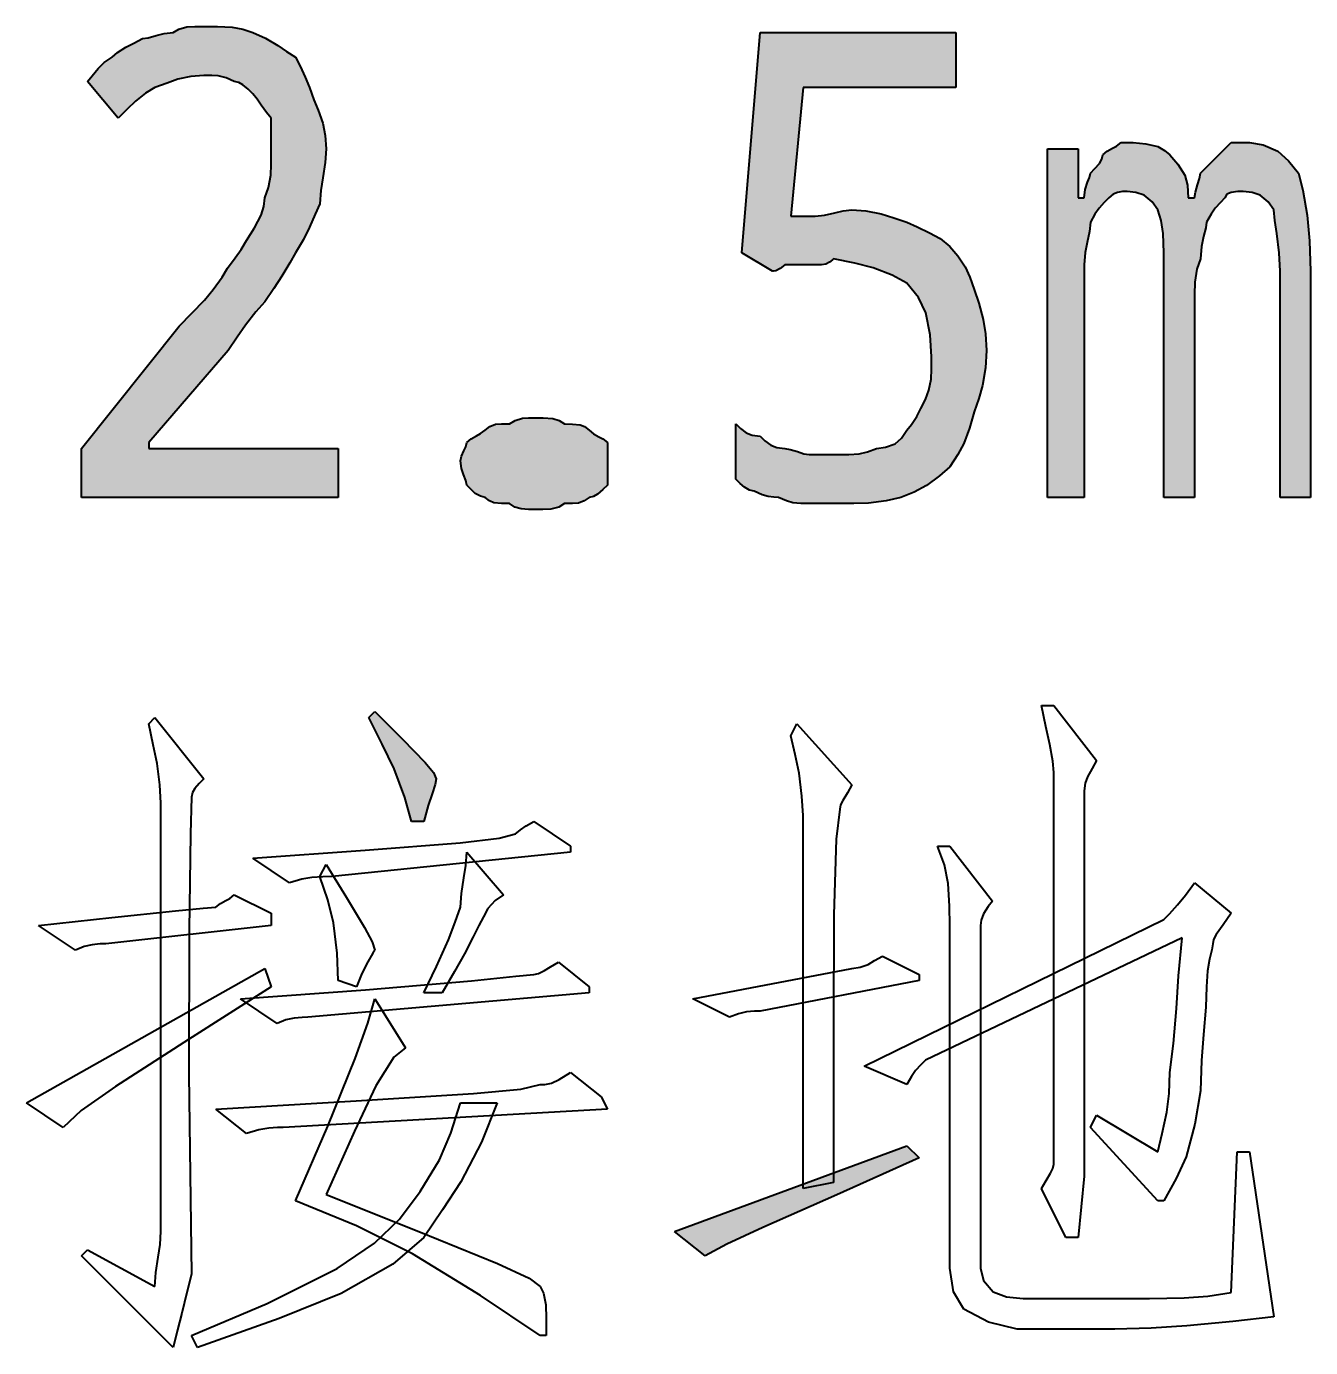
# Model space of a CAD drawing. Extents: x 457 to 4918, y -67 to 391.
# Drawn here: x 3599.2 to 3608.7, y 46.47 to 56.23 of the extents above; entities that cross this region are included whole.
import ezdxf

# ---------------------------------------------------------------- set-up
doc = ezdxf.new("R2010")
doc.units = 0
doc.header["$LTSCALE"] = 40
doc.header["$MEASUREMENT"] = 0
doc.layers.add('at_Entity', color=7, linetype='CONTINUOUS')
doc.layers.add('at_Solid', color=7, linetype='CONTINUOUS')

msp = doc.modelspace()

# ---------------------------------------------------------------- hatches: boundary and pattern name
at = {"layer": 'at_Solid'}
for points in [[(3601.5086, 52.7534), (3599.6102, 52.7534), (3599.6102, 53.115), (3600.3334, 54.019), (3600.4273, 54.1137), (3600.5203, 54.2117), (3600.5842, 54.289), (3600.6498, 54.3806), (3600.6908, 54.4484), (3600.7453, 54.5247), (3600.7911, 54.5863), (3600.8306, 54.6518), (3600.8899, 54.7458), (3600.9397, 54.8387), (3600.9594, 54.9027), (3600.9662, 54.9683), (3600.9923, 55.0431), (3601.009, 55.1358), (3601.0114, 55.2124), (3601.0114, 55.2847), (3601.0114, 55.3525), (3601.0114, 55.4288), (3601.0114, 55.4903), (3601.0114, 55.5559), (3600.9775, 55.5968), (3600.9394, 55.6514), (3600.9086, 55.6972), (3600.8758, 55.7367), (3600.8419, 55.7699), (3600.8038, 55.803), (3600.773, 55.8204), (3600.7402, 55.8271), (3600.6795, 55.8532), (3600.6196, 55.8699), (3600.573, 55.8723), (3600.5142, 55.8723), (3600.4195, 55.8645), (3600.3215, 55.8431), (3600.2442, 55.8146), (3600.1526, 55.7819), (3600.0848, 55.7402), (3600.0085, 55.6806), (3599.9469, 55.6214), (3599.8814, 55.5559), (3599.6554, 55.8271), (3599.69, 55.8681), (3599.7331, 55.9226), (3599.7773, 55.9684), (3599.8362, 56.0079), (3599.8778, 56.0418), (3599.9374, 56.0799), (3599.9967, 56.1107), (3600.0622, 56.1435), (3600.1038, 56.1506), (3600.1634, 56.167), (3600.2227, 56.182), (3600.2882, 56.1887), (3600.3298, 56.2148), (3600.3894, 56.2315), (3600.4487, 56.2339), (3600.5142, 56.2339), (3600.6152, 56.2332), (3600.7246, 56.2282), (3600.8035, 56.2147), (3600.8758, 56.1887), (3600.9697, 56.1477), (3601.0627, 56.0932), (3601.1266, 56.0474), (3601.1922, 56.0079), (3601.2261, 55.9394), (3601.2643, 55.8581), (3601.295, 55.7831), (3601.3278, 55.6915), (3601.361, 55.6159), (3601.3941, 55.5182), (3601.4115, 55.4282), (3601.4182, 55.3299), (3601.4112, 55.2282), (3601.3947, 55.1138), (3601.3797, 55.0214), (3601.373, 54.9231), (3601.3384, 54.8475), (3601.2952, 54.7498), (3601.251, 54.6597), (3601.1922, 54.5614), (3601.1505, 54.4859), (3601.0909, 54.3881), (3601.0317, 54.2981), (3600.9662, 54.1998), (3600.8984, 54.1243), (3600.8221, 54.0265), (3600.7605, 53.9365), (3600.695, 53.8382), (3600.1074, 53.1602), (3600.1074, 53.115), (3601.5086, 53.115)], [(3605.3056, 54.8779), (3605.4073, 54.8701), (3605.5217, 54.8486), (3605.614, 54.8202), (3605.7124, 54.7875), (3605.7872, 54.7528), (3605.8799, 54.7097), (3605.9565, 54.6655), (3606.0288, 54.6066), (3606.0888, 54.5381), (3606.1436, 54.4568), (3606.1768, 54.3818), (3606.2096, 54.2902), (3606.2428, 54.1878), (3606.2759, 54.0684), (3606.2933, 53.9626), (3606.3, 53.8382), (3606.2922, 53.7104), (3606.2708, 53.5793), (3606.2423, 53.4846), (3606.2096, 53.3862), (3606.175, 53.2654), (3606.1318, 53.1507), (3606.0876, 53.0711), (3606.0288, 52.9794), (3605.9532, 52.9123), (3605.8555, 52.841), (3605.7655, 52.7929), (3605.6672, 52.7534), (3605.5584, 52.7272), (3605.4276, 52.7106), (3605.3202, 52.7082), (3605.2152, 52.7082), (3605.1481, 52.7082), (3605.0768, 52.7082), (3605.0287, 52.7082), (3604.9891, 52.7082), (3604.9284, 52.7089), (3604.8685, 52.7139), (3604.822, 52.7273), (3604.7631, 52.7534), (3604.7285, 52.7541), (3604.6854, 52.7591), (3604.6411, 52.7725), (3604.5823, 52.7986), (3604.5484, 52.8064), (3604.5103, 52.8278), (3604.4795, 52.8562), (3604.4467, 52.889), (3604.4467, 53.2958), (3604.4813, 53.2626), (3604.5245, 53.2295), (3604.5687, 53.2121), (3604.6275, 53.2054), (3604.6621, 53.1722), (3604.7053, 53.1391), (3604.7495, 53.1217), (3604.8083, 53.115), (3604.8493, 53.1079), (3604.9039, 53.0915), (3604.9497, 53.0765), (3604.9891, 53.0698), (3605.0499, 53.0698), (3605.1097, 53.0698), (3605.1563, 53.0698), (3605.2152, 53.0698), (3605.283, 53.0705), (3605.3592, 53.0755), (3605.4208, 53.089), (3605.4864, 53.115), (3605.5535, 53.1235), (3605.6247, 53.15), (3605.6729, 53.1918), (3605.7124, 53.2506), (3605.7463, 53.2923), (3605.7844, 53.3519), (3605.8152, 53.4111), (3605.848, 53.4766), (3605.8741, 53.5451), (3605.8908, 53.6264), (3605.8931, 53.7014), (3605.8932, 53.793), (3605.884, 53.954), (3605.8525, 54.1183), (3605.7972, 54.2303), (3605.7124, 54.3354), (3605.6022, 54.3955), (3605.4613, 54.4503), (3605.3271, 54.4834), (3605.17, 54.5162), (3605.1622, 54.5092), (3605.1407, 54.4928), (3605.1123, 54.4777), (3605.0795, 54.471), (3605.0456, 54.471), (3605.0075, 54.471), (3604.9767, 54.471), (3604.9439, 54.471), (3604.91, 54.471), (3604.8719, 54.471), (3604.8411, 54.471), (3604.8083, 54.471), (3604.7751, 54.4449), (3604.742, 54.4282), (3604.7247, 54.4259), (3604.7179, 54.4258), (3604.4919, 54.5614), (3604.6275, 56.1887), (3606.074, 56.1887), (3606.074, 55.7819), (3604.9439, 55.7819), (3604.8535, 54.8327), (3604.8945, 54.8327), (3604.9491, 54.8327), (3604.9949, 54.8327), (3605.0343, 54.8327), (3605.1021, 54.8397), (3605.1784, 54.8561), (3605.24, 54.8712)], [(3608.4697, 52.7534), (3608.4697, 54.4258), (3608.4626, 54.56), (3608.4462, 54.7025), (3608.4312, 54.7988), (3608.4245, 54.8779), (3608.3828, 54.9372), (3608.3232, 54.987), (3608.264, 55.0067), (3608.1985, 55.0135), (3608.1582, 55.0128), (3608.1087, 55.0077), (3608.0763, 54.9943), (3608.0629, 54.9683), (3608.029, 54.9337), (3607.9908, 54.8905), (3607.96, 54.8463), (3607.9272, 54.7875), (3607.9202, 54.7451), (3607.9038, 54.6805), (3607.8887, 54.6078), (3607.882, 54.5162), (3607.8559, 54.4407), (3607.8392, 54.3429), (3607.8369, 54.2529), (3607.8368, 54.1546), (3607.8368, 52.7534), (3607.6108, 52.7534), (3607.6108, 54.4258), (3607.6101, 54.56), (3607.6051, 54.7025), (3607.5917, 54.7988), (3607.5656, 54.8779), (3607.524, 54.9372), (3607.4644, 54.987), (3607.4051, 55.0067), (3607.3396, 55.0135), (3607.3057, 55.0128), (3607.2676, 55.0077), (3607.2368, 54.9943), (3607.204, 54.9683), (3607.1701, 54.9337), (3607.132, 54.8905), (3607.1012, 54.8463), (3607.0684, 54.7875), (3607.0614, 54.7189), (3607.0449, 54.6376), (3607.0299, 54.5626), (3607.0232, 54.471), (3607.0232, 54.3948), (3607.0232, 54.292), (3607.0232, 54.1886), (3607.0232, 54.0642), (3607.0232, 52.7534), (3606.752, 52.7534), (3606.752, 55.3299), (3606.978, 55.3299), (3606.978, 54.9683), (3607.0232, 54.9683), (3607.0303, 55.0283), (3607.0467, 55.0831), (3607.0617, 55.1163), (3607.0684, 55.1491), (3607.1016, 55.183), (3607.1347, 55.2211), (3607.1521, 55.2519), (3607.1588, 55.2847), (3607.1927, 55.3115), (3607.2309, 55.3332), (3607.2617, 55.349), (3607.2944, 55.3751), (3607.3213, 55.3751), (3607.343, 55.3751), (3607.3587, 55.3751), (3607.3848, 55.3751), (3607.4781, 55.3673), (3607.566, 55.3459), (3607.6165, 55.3174), (3607.656, 55.2847), (3607.7154, 55.2162), (3607.7652, 55.1349), (3607.7849, 55.0599), (3607.7916, 54.9683), (3607.8368, 54.9683), (3607.8439, 55.0092), (3607.8603, 55.0638), (3607.8754, 55.1096), (3607.882, 55.1491), (3607.9159, 55.183), (3607.9541, 55.2211), (3607.9849, 55.2519), (3608.0177, 55.2847), (3608.0445, 55.3115), (3608.0662, 55.3332), (3608.082, 55.349), (3608.1081, 55.3751), (3608.142, 55.3751), (3608.1801, 55.3751), (3608.2109, 55.3751), (3608.2437, 55.3751), (3608.3447, 55.3588), (3608.454, 55.3109), (3608.533, 55.2406), (3608.6053, 55.1491), (3608.6385, 55.0233), (3608.6716, 54.8395), (3608.6889, 54.6484), (3608.6957, 54.4258), (3608.6957, 52.7534)], [(3602.4127, 53.0246), (3602.4197, 53.0585), (3602.4361, 53.0966), (3602.4512, 53.1274), (3602.4579, 53.1602), (3602.4918, 53.187), (3602.5299, 53.2088), (3602.5607, 53.2245), (3602.5935, 53.2506), (3602.6281, 53.2767), (3602.6712, 53.2934), (3602.7154, 53.2958), (3602.7743, 53.2958), (3602.8152, 53.3219), (3602.8698, 53.3386), (3602.9156, 53.341), (3602.9551, 53.341), (3603.0222, 53.3403), (3603.0934, 53.3353), (3603.1416, 53.3218), (3603.1811, 53.2958), (3603.2411, 53.2951), (3603.2959, 53.2901), (3603.3291, 53.2766), (3603.3619, 53.2506), (3603.3958, 53.2238), (3603.4339, 53.202), (3603.4647, 53.1863), (3603.4975, 53.1602), (3603.4975, 53.1263), (3603.4975, 53.0882), (3603.4975, 53.0574), (3603.4975, 53.0246), (3603.4975, 52.9646), (3603.4975, 52.9097), (3603.4975, 52.8766), (3603.4975, 52.8438), (3603.4636, 52.8106), (3603.4255, 52.7775), (3603.3947, 52.7601), (3603.3619, 52.7534), (3603.3273, 52.7272), (3603.2841, 52.7106), (3603.2399, 52.7082), (3603.1811, 52.7082), (3603.1394, 52.682), (3603.0798, 52.6654), (3603.0206, 52.663), (3602.9551, 52.663), (3602.9141, 52.6637), (3602.8595, 52.6687), (3602.8137, 52.6821), (3602.7743, 52.7082), (3602.7142, 52.7089), (3602.6594, 52.7139), (3602.6263, 52.7273), (3602.5935, 52.7534), (3602.5596, 52.7612), (3602.5214, 52.7826), (3602.4906, 52.811), (3602.4579, 52.8438), (3602.4508, 52.8784), (3602.4344, 52.9216), (3602.4193, 52.9658)], [(3602.1414, 50.3577), (3602.051, 50.3577), (3602.0016, 50.535), (3601.9206, 50.7471), (3601.8329, 50.9295), (3601.7346, 51.1261), (3601.7798, 51.1713), (3601.9839, 50.9665), (3602.15, 50.7954), (3602.2115, 50.7205), (3602.2318, 50.6741), (3602.2241, 50.631), (3602.2026, 50.5614), (3602.1742, 50.4753)], [(3605.8028, 47.8716), (3605.1933, 47.5997), (3604.6474, 47.3574), (3604.3799, 47.2343), (3604.2207, 47.1484), (3603.9947, 47.3292), (3605.7124, 47.962)]]:
    msp.add_hatch(color=0, dxfattribs=at).paths.add_polyline_path(points)

# ---------------------------------------------------------------- linework, layer by layer
at = {"layer": 'at_Entity', "color": 0, "lineweight": 40}
for p, q in [((3599.9967, 56.1107), (3600.0622, 56.1435)), ((3600.0622, 56.1435), (3600.1038, 56.1506)), ((3600.1038, 56.1506), (3600.1634, 56.167)), ((3600.1634, 56.167), (3600.2227, 56.182)), ((3600.2227, 56.182), (3600.2882, 56.1887)), ((3600.2882, 56.1887), (3600.3298, 56.2148)), ((3600.3298, 56.2148), (3600.3894, 56.2315)), ((3600.3894, 56.2315), (3600.4487, 56.2339)), ((3600.4487, 56.2339), (3600.5142, 56.2339)), ((3600.5142, 56.2339), (3600.6152, 56.2332)), ((3600.6152, 56.2332), (3600.7246, 56.2282)), ((3600.7246, 56.2282), (3600.8035, 56.2147)), ((3600.8035, 56.2147), (3600.8758, 56.1887)), ((3600.8758, 56.1887), (3600.9697, 56.1477)), ((3600.9697, 56.1477), (3601.0627, 56.0932)), ((3604.4919, 54.5614), (3604.6275, 56.1887)), ((3604.6275, 56.1887), (3606.074, 56.1887)), ((3606.074, 56.1887), (3606.074, 55.7819)), ((3599.8778, 56.0418), (3599.9374, 56.0799)), ((3599.9374, 56.0799), (3599.9967, 56.1107)), ((3601.0627, 56.0932), (3601.1266, 56.0474)), ((3601.1266, 56.0474), (3601.1922, 56.0079)), ((3599.7331, 55.9226), (3599.7773, 55.9684)), ((3599.7773, 55.9684), (3599.8362, 56.0079)), ((3599.8362, 56.0079), (3599.8778, 56.0418)), ((3601.1922, 56.0079), (3601.2261, 55.9394)), ((3599.6554, 55.8271), (3599.69, 55.8681)), ((3599.69, 55.8681), (3599.7331, 55.9226)), ((3600.4195, 55.8645), (3600.3215, 55.8431)), ((3600.5142, 55.8723), (3600.4195, 55.8645)), ((3600.573, 55.8723), (3600.5142, 55.8723)), ((3600.6196, 55.8699), (3600.573, 55.8723)), ((3600.6795, 55.8532), (3600.6196, 55.8699)), ((3600.7402, 55.8271), (3600.6795, 55.8532)), ((3601.2261, 55.9394), (3601.2643, 55.8581)), ((3601.2643, 55.8581), (3601.295, 55.7831)), ((3599.8814, 55.5559), (3599.6554, 55.8271)), ((3600.1526, 55.7819), (3600.0848, 55.7402)), ((3600.2442, 55.8146), (3600.1526, 55.7819)), ((3600.3215, 55.8431), (3600.2442, 55.8146)), ((3600.773, 55.8204), (3600.7402, 55.8271)), ((3600.8038, 55.803), (3600.773, 55.8204)), ((3600.8419, 55.7699), (3600.8038, 55.803)), ((3600.8758, 55.7367), (3600.8419, 55.7699)), ((3601.295, 55.7831), (3601.3278, 55.6915)), ((3604.9439, 55.7819), (3604.8535, 54.8327)), ((3606.074, 55.7819), (3604.9439, 55.7819)), ((3600.0085, 55.6806), (3599.9469, 55.6214)), ((3600.0848, 55.7402), (3600.0085, 55.6806)), ((3600.9086, 55.6972), (3600.8758, 55.7367)), ((3600.9394, 55.6514), (3600.9086, 55.6972)), ((3601.3278, 55.6915), (3601.361, 55.6159)), ((3599.9469, 55.6214), (3599.8814, 55.5559)), ((3600.9775, 55.5968), (3600.9394, 55.6514)), ((3601.0114, 55.5559), (3600.9775, 55.5968)), ((3601.0114, 55.4903), (3601.0114, 55.5559)), ((3601.361, 55.6159), (3601.3941, 55.5182)), ((3601.0114, 55.4288), (3601.0114, 55.4903)), ((3601.3941, 55.5182), (3601.4115, 55.4282)), ((3601.0114, 55.3525), (3601.0114, 55.4288)), ((3601.4115, 55.4282), (3601.4182, 55.3299)), ((3607.2617, 55.349), (3607.2944, 55.3751)), ((3607.2944, 55.3751), (3607.3213, 55.3751)), ((3607.3213, 55.3751), (3607.343, 55.3751)), ((3607.343, 55.3751), (3607.3587, 55.3751)), ((3607.3587, 55.3751), (3607.3848, 55.3751)), ((3607.3848, 55.3751), (3607.4781, 55.3673)), ((3607.4781, 55.3673), (3607.566, 55.3459)), ((3608.082, 55.349), (3608.1081, 55.3751)), ((3608.1081, 55.3751), (3608.142, 55.3751)), ((3608.142, 55.3751), (3608.1801, 55.3751)), ((3608.1801, 55.3751), (3608.2109, 55.3751)), ((3608.2109, 55.3751), (3608.2437, 55.3751)), ((3608.2437, 55.3751), (3608.3447, 55.3588)), ((3601.0114, 55.2847), (3601.0114, 55.3525)), ((3601.0114, 55.2124), (3601.0114, 55.2847)), ((3601.4182, 55.3299), (3601.4112, 55.2282)), ((3606.752, 52.7534), (3606.752, 55.3299)), ((3606.752, 55.3299), (3606.978, 55.3299)), ((3606.978, 55.3299), (3606.978, 54.9683)), ((3607.1521, 55.2519), (3607.1588, 55.2847)), ((3607.1588, 55.2847), (3607.1927, 55.3115)), ((3607.1927, 55.3115), (3607.2309, 55.3332)), ((3607.2309, 55.3332), (3607.2617, 55.349)), ((3607.566, 55.3459), (3607.6165, 55.3174)), ((3607.6165, 55.3174), (3607.656, 55.2847)), ((3607.656, 55.2847), (3607.7154, 55.2162)), ((3607.9849, 55.2519), (3608.0177, 55.2847)), ((3608.0177, 55.2847), (3608.0445, 55.3115)), ((3608.0445, 55.3115), (3608.0662, 55.3332)), ((3608.0662, 55.3332), (3608.082, 55.349)), ((3608.3447, 55.3588), (3608.454, 55.3109)), ((3608.454, 55.3109), (3608.533, 55.2406)), ((3601.009, 55.1358), (3601.0114, 55.2124)), ((3601.4112, 55.2282), (3601.3947, 55.1138)), ((3607.0684, 55.1491), (3607.1016, 55.183)), ((3607.1016, 55.183), (3607.1347, 55.2211)), ((3607.1347, 55.2211), (3607.1521, 55.2519)), ((3607.7154, 55.2162), (3607.7652, 55.1349)), ((3607.882, 55.1491), (3607.9159, 55.183)), ((3607.9159, 55.183), (3607.9541, 55.2211)), ((3607.9541, 55.2211), (3607.9849, 55.2519)), ((3608.533, 55.2406), (3608.6053, 55.1491)), ((3600.9923, 55.0431), (3601.009, 55.1358)), ((3601.3947, 55.1138), (3601.3797, 55.0214)), ((3607.0303, 55.0283), (3607.0467, 55.0831)), ((3607.0467, 55.0831), (3607.0617, 55.1163)), ((3607.0617, 55.1163), (3607.0684, 55.1491)), ((3607.7652, 55.1349), (3607.7849, 55.0599)), ((3607.8603, 55.0638), (3607.8754, 55.1096)), ((3607.8754, 55.1096), (3607.882, 55.1491)), ((3608.6053, 55.1491), (3608.6385, 55.0233)), ((3600.9662, 54.9683), (3600.9923, 55.0431)), ((3601.3797, 55.0214), (3601.373, 54.9231)), ((3607.0232, 54.9683), (3607.0303, 55.0283)), ((3607.2368, 54.9943), (3607.204, 54.9683)), ((3607.2676, 55.0077), (3607.2368, 54.9943)), ((3607.3057, 55.0128), (3607.2676, 55.0077)), ((3607.3396, 55.0135), (3607.3057, 55.0128)), ((3607.4051, 55.0067), (3607.3396, 55.0135)), ((3607.4644, 54.987), (3607.4051, 55.0067)), ((3607.524, 54.9372), (3607.4644, 54.987)), ((3607.7849, 55.0599), (3607.7916, 54.9683)), ((3607.8368, 54.9683), (3607.8439, 55.0092)), ((3607.8439, 55.0092), (3607.8603, 55.0638)), ((3608.0763, 54.9943), (3608.0629, 54.9683)), ((3608.1087, 55.0077), (3608.0763, 54.9943)), ((3608.1582, 55.0128), (3608.1087, 55.0077)), ((3608.1985, 55.0135), (3608.1582, 55.0128)), ((3608.264, 55.0067), (3608.1985, 55.0135)), ((3608.3232, 54.987), (3608.264, 55.0067)), ((3608.3828, 54.9372), (3608.3232, 54.987)), ((3608.6385, 55.0233), (3608.6716, 54.8395)), ((3600.9397, 54.8387), (3600.9594, 54.9027)), ((3600.9594, 54.9027), (3600.9662, 54.9683)), ((3601.373, 54.9231), (3601.3384, 54.8475)), ((3605.1784, 54.8561), (3605.24, 54.8712)), ((3605.24, 54.8712), (3605.3056, 54.8779)), ((3605.3056, 54.8779), (3605.4073, 54.8701)), ((3606.978, 54.9683), (3607.0232, 54.9683)), ((3607.132, 54.8905), (3607.1012, 54.8463)), ((3607.1701, 54.9337), (3607.132, 54.8905)), ((3607.204, 54.9683), (3607.1701, 54.9337)), ((3607.5656, 54.8779), (3607.524, 54.9372)), ((3607.5917, 54.7988), (3607.5656, 54.8779)), ((3607.7916, 54.9683), (3607.8368, 54.9683)), ((3607.9908, 54.8905), (3607.96, 54.8463)), ((3608.029, 54.9337), (3607.9908, 54.8905)), ((3608.0629, 54.9683), (3608.029, 54.9337)), ((3608.4245, 54.8779), (3608.3828, 54.9372)), ((3608.4312, 54.7988), (3608.4245, 54.8779)), ((3600.8899, 54.7458), (3600.9397, 54.8387)), ((3601.3384, 54.8475), (3601.2952, 54.7498)), ((3604.8535, 54.8327), (3604.8945, 54.8327)), ((3604.8945, 54.8327), (3604.9491, 54.8327)), ((3604.9491, 54.8327), (3604.9949, 54.8327)), ((3604.9949, 54.8327), (3605.0343, 54.8327)), ((3605.0343, 54.8327), (3605.1021, 54.8397)), ((3605.1021, 54.8397), (3605.1784, 54.8561)), ((3605.4073, 54.8701), (3605.5217, 54.8486)), ((3605.5217, 54.8486), (3605.614, 54.8202)), ((3605.614, 54.8202), (3605.7124, 54.7875)), ((3605.7124, 54.7875), (3605.7872, 54.7528)), ((3607.0684, 54.7875), (3607.0614, 54.7189)), ((3607.1012, 54.8463), (3607.0684, 54.7875)), ((3607.6051, 54.7025), (3607.5917, 54.7988)), ((3607.9272, 54.7875), (3607.9202, 54.7451)), ((3607.96, 54.8463), (3607.9272, 54.7875)), ((3608.4462, 54.7025), (3608.4312, 54.7988)), ((3608.6716, 54.8395), (3608.6889, 54.6484)), ((3600.8306, 54.6518), (3600.8899, 54.7458)), ((3601.2952, 54.7498), (3601.251, 54.6597)), ((3605.7872, 54.7528), (3605.8799, 54.7097)), ((3605.8799, 54.7097), (3605.9565, 54.6655)), ((3607.0614, 54.7189), (3607.0449, 54.6376)), ((3607.6101, 54.56), (3607.6051, 54.7025)), ((3607.9038, 54.6805), (3607.8887, 54.6078)), ((3607.9202, 54.7451), (3607.9038, 54.6805)), ((3608.4626, 54.56), (3608.4462, 54.7025)), ((3600.7453, 54.5247), (3600.7911, 54.5863)), ((3600.7911, 54.5863), (3600.8306, 54.6518)), ((3601.251, 54.6597), (3601.1922, 54.5614)), ((3605.9565, 54.6655), (3606.0288, 54.6066)), ((3606.0288, 54.6066), (3606.0888, 54.5381)), ((3607.0449, 54.6376), (3607.0299, 54.5626)), ((3607.8887, 54.6078), (3607.882, 54.5162)), ((3608.6889, 54.6484), (3608.6957, 54.4258)), ((3600.6908, 54.4484), (3600.7453, 54.5247)), ((3601.1505, 54.4859), (3601.0909, 54.3881)), ((3601.1922, 54.5614), (3601.1505, 54.4859)), ((3604.7179, 54.4258), (3604.4919, 54.5614)), ((3605.1407, 54.4928), (3605.1123, 54.4777)), ((3605.1622, 54.5092), (3605.1407, 54.4928)), ((3605.17, 54.5162), (3605.1622, 54.5092)), ((3605.3271, 54.4834), (3605.17, 54.5162)), ((3605.4613, 54.4503), (3605.3271, 54.4834)), ((3606.0888, 54.5381), (3606.1436, 54.4568)), ((3607.0299, 54.5626), (3607.0232, 54.471)), ((3607.6108, 54.4258), (3607.6101, 54.56)), ((3607.882, 54.5162), (3607.8559, 54.4407)), ((3608.4697, 54.4258), (3608.4626, 54.56)), ((3600.6498, 54.3806), (3600.6908, 54.4484)), ((3601.0909, 54.3881), (3601.0317, 54.2981)), ((3604.7247, 54.4259), (3604.7179, 54.4258)), ((3604.742, 54.4282), (3604.7247, 54.4259)), ((3604.7751, 54.4449), (3604.742, 54.4282)), ((3604.8083, 54.471), (3604.7751, 54.4449)), ((3604.8411, 54.471), (3604.8083, 54.471)), ((3604.8719, 54.471), (3604.8411, 54.471)), ((3604.91, 54.471), (3604.8719, 54.471)), ((3604.9439, 54.471), (3604.91, 54.471)), ((3604.9767, 54.471), (3604.9439, 54.471)), ((3605.0075, 54.471), (3604.9767, 54.471)), ((3605.0456, 54.471), (3605.0075, 54.471)), ((3605.0795, 54.471), (3605.0456, 54.471)), ((3605.1123, 54.4777), (3605.0795, 54.471)), ((3605.6022, 54.3955), (3605.4613, 54.4503)), ((3605.7124, 54.3354), (3605.6022, 54.3955)), ((3606.1436, 54.4568), (3606.1768, 54.3818)), ((3607.0232, 54.471), (3607.0232, 54.3948)), ((3607.0232, 54.3948), (3607.0232, 54.292)), ((3607.6108, 52.7534), (3607.6108, 54.4258)), ((3607.8559, 54.4407), (3607.8392, 54.3429)), ((3608.4697, 52.7534), (3608.4697, 54.4258)), ((3608.6957, 54.4258), (3608.6957, 52.7534)), ((3600.5203, 54.2117), (3600.5842, 54.289)), ((3600.5842, 54.289), (3600.6498, 54.3806)), ((3601.0317, 54.2981), (3600.9662, 54.1998)), ((3605.7972, 54.2303), (3605.7124, 54.3354)), ((3606.1768, 54.3818), (3606.2096, 54.2902)), ((3606.2096, 54.2902), (3606.2428, 54.1878)), ((3607.0232, 54.292), (3607.0232, 54.1886)), ((3607.8392, 54.3429), (3607.8369, 54.2529)), ((3600.4273, 54.1137), (3600.5203, 54.2117)), ((3600.9662, 54.1998), (3600.8984, 54.1243)), ((3605.8525, 54.1183), (3605.7972, 54.2303)), ((3606.2428, 54.1878), (3606.2759, 54.0684)), ((3607.0232, 54.1886), (3607.0232, 54.0642)), ((3607.8369, 54.2529), (3607.8368, 54.1546)), ((3600.3334, 54.019), (3600.4273, 54.1137)), ((3600.8984, 54.1243), (3600.8221, 54.0265)), ((3605.884, 53.954), (3605.8525, 54.1183)), ((3607.8368, 54.1546), (3607.8368, 52.7534)), ((3599.6102, 53.115), (3600.3334, 54.019)), ((3600.8221, 54.0265), (3600.7605, 53.9365)), ((3606.2759, 54.0684), (3606.2933, 53.9626)), ((3607.0232, 54.0642), (3607.0232, 52.7534)), ((3600.7605, 53.9365), (3600.695, 53.8382)), ((3605.8932, 53.793), (3605.884, 53.954)), ((3606.2933, 53.9626), (3606.3, 53.8382)), ((3600.695, 53.8382), (3600.1074, 53.1602)), ((3606.3, 53.8382), (3606.2922, 53.7104)), ((3605.8908, 53.6264), (3605.8931, 53.7014)), ((3605.8931, 53.7014), (3605.8932, 53.793)), ((3606.2922, 53.7104), (3606.2708, 53.5793)), ((3605.8741, 53.5451), (3605.8908, 53.6264)), ((3605.848, 53.4766), (3605.8741, 53.5451)), ((3606.2708, 53.5793), (3606.2423, 53.4846)), ((3605.7844, 53.3519), (3605.8152, 53.4111)), ((3605.8152, 53.4111), (3605.848, 53.4766)), ((3606.2423, 53.4846), (3606.2096, 53.3862)), ((3602.7743, 53.2958), (3602.8152, 53.3219)), ((3602.8152, 53.3219), (3602.8698, 53.3386)), ((3602.8698, 53.3386), (3602.9156, 53.341)), ((3602.9156, 53.341), (3602.9551, 53.341)), ((3602.9551, 53.341), (3603.0222, 53.3403)), ((3603.0222, 53.3403), (3603.0934, 53.3353)), ((3603.0934, 53.3353), (3603.1416, 53.3218)), ((3603.1416, 53.3218), (3603.1811, 53.2958)), ((3605.7463, 53.2923), (3605.7844, 53.3519)), ((3606.2096, 53.3862), (3606.175, 53.2654)), ((3602.5299, 53.2088), (3602.5607, 53.2245)), ((3602.5607, 53.2245), (3602.5935, 53.2506)), ((3602.5935, 53.2506), (3602.6281, 53.2767)), ((3602.6281, 53.2767), (3602.6712, 53.2934)), ((3602.6712, 53.2934), (3602.7154, 53.2958)), ((3602.7154, 53.2958), (3602.7743, 53.2958)), ((3603.1811, 53.2958), (3603.2411, 53.2951)), ((3603.2411, 53.2951), (3603.2959, 53.2901)), ((3603.2959, 53.2901), (3603.3291, 53.2766)), ((3603.3291, 53.2766), (3603.3619, 53.2506)), ((3603.3619, 53.2506), (3603.3958, 53.2238)), ((3603.3958, 53.2238), (3603.4339, 53.202)), ((3604.4467, 52.889), (3604.4467, 53.2958)), ((3604.4467, 53.2958), (3604.4813, 53.2626)), ((3604.4813, 53.2626), (3604.5245, 53.2295)), ((3604.5245, 53.2295), (3604.5687, 53.2121)), ((3604.5687, 53.2121), (3604.6275, 53.2054)), ((3605.6729, 53.1918), (3605.7124, 53.2506)), ((3605.7124, 53.2506), (3605.7463, 53.2923)), ((3606.175, 53.2654), (3606.1318, 53.1507)), ((3599.6102, 52.7534), (3599.6102, 53.115)), ((3600.1074, 53.1602), (3600.1074, 53.115)), ((3600.1074, 53.115), (3601.5086, 53.115)), ((3601.5086, 53.115), (3601.5086, 52.7534)), ((3602.4361, 53.0966), (3602.4512, 53.1274)), ((3602.4512, 53.1274), (3602.4579, 53.1602)), ((3602.4579, 53.1602), (3602.4918, 53.187)), ((3602.4918, 53.187), (3602.5299, 53.2088)), ((3603.4339, 53.202), (3603.4647, 53.1863)), ((3603.4647, 53.1863), (3603.4975, 53.1602)), ((3603.4975, 53.1602), (3603.4975, 53.1263)), ((3603.4975, 53.1263), (3603.4975, 53.0882)), ((3604.6275, 53.2054), (3604.6621, 53.1722)), ((3604.6621, 53.1722), (3604.7053, 53.1391)), ((3604.7053, 53.1391), (3604.7495, 53.1217)), ((3604.7495, 53.1217), (3604.8083, 53.115)), ((3604.8083, 53.115), (3604.8493, 53.1079)), ((3605.4208, 53.089), (3605.4864, 53.115)), ((3605.4864, 53.115), (3605.5535, 53.1235)), ((3605.5535, 53.1235), (3605.6247, 53.15)), ((3605.6247, 53.15), (3605.6729, 53.1918)), ((3606.1318, 53.1507), (3606.0876, 53.0711)), ((3602.4127, 53.0246), (3602.4197, 53.0585)), ((3602.4193, 52.9658), (3602.4127, 53.0246)), ((3602.4197, 53.0585), (3602.4361, 53.0966)), ((3603.4975, 53.0882), (3603.4975, 53.0574)), ((3603.4975, 53.0574), (3603.4975, 53.0246)), ((3603.4975, 53.0246), (3603.4975, 52.9646)), ((3604.8493, 53.1079), (3604.9039, 53.0915)), ((3604.9039, 53.0915), (3604.9497, 53.0765)), ((3604.9497, 53.0765), (3604.9891, 53.0698)), ((3604.9891, 53.0698), (3605.0499, 53.0698)), ((3605.0499, 53.0698), (3605.1097, 53.0698)), ((3605.1097, 53.0698), (3605.1563, 53.0698)), ((3605.1563, 53.0698), (3605.2152, 53.0698)), ((3605.2152, 53.0698), (3605.283, 53.0705)), ((3605.283, 53.0705), (3605.3592, 53.0755)), ((3605.3592, 53.0755), (3605.4208, 53.089)), ((3606.0876, 53.0711), (3606.0288, 52.9794)), ((3602.4344, 52.9216), (3602.4193, 52.9658)), ((3602.4508, 52.8784), (3602.4344, 52.9216)), ((3603.4975, 52.9646), (3603.4975, 52.9097)), ((3606.0288, 52.9794), (3605.9532, 52.9123)), ((3602.4579, 52.8438), (3602.4508, 52.8784)), ((3602.4906, 52.811), (3602.4579, 52.8438)), ((3603.4975, 52.8438), (3603.4636, 52.8106)), ((3603.4975, 52.9097), (3603.4975, 52.8766)), ((3603.4975, 52.8766), (3603.4975, 52.8438)), ((3604.4795, 52.8562), (3604.4467, 52.889)), ((3604.5103, 52.8278), (3604.4795, 52.8562)), ((3604.5484, 52.8064), (3604.5103, 52.8278)), ((3605.8555, 52.841), (3605.7655, 52.7929)), ((3605.9532, 52.9123), (3605.8555, 52.841)), ((3601.5086, 52.7534), (3599.6102, 52.7534)), ((3602.5214, 52.7826), (3602.4906, 52.811)), ((3602.5596, 52.7612), (3602.5214, 52.7826)), ((3602.5935, 52.7534), (3602.5596, 52.7612)), ((3602.6263, 52.7273), (3602.5935, 52.7534)), ((3602.6594, 52.7139), (3602.6263, 52.7273)), ((3603.3273, 52.7272), (3603.2841, 52.7106)), ((3603.3619, 52.7534), (3603.3273, 52.7272)), ((3603.3947, 52.7601), (3603.3619, 52.7534)), ((3603.4255, 52.7775), (3603.3947, 52.7601)), ((3603.4636, 52.8106), (3603.4255, 52.7775)), ((3604.5823, 52.7986), (3604.5484, 52.8064)), ((3604.6411, 52.7725), (3604.5823, 52.7986)), ((3604.6854, 52.7591), (3604.6411, 52.7725)), ((3604.7285, 52.7541), (3604.6854, 52.7591)), ((3604.7631, 52.7534), (3604.7285, 52.7541)), ((3604.822, 52.7273), (3604.7631, 52.7534)), ((3604.8685, 52.7139), (3604.822, 52.7273)), ((3605.5584, 52.7272), (3605.4276, 52.7106)), ((3605.6672, 52.7534), (3605.5584, 52.7272)), ((3605.7655, 52.7929), (3605.6672, 52.7534)), ((3607.0232, 52.7534), (3606.752, 52.7534)), ((3607.8368, 52.7534), (3607.6108, 52.7534)), ((3608.6957, 52.7534), (3608.4697, 52.7534)), ((3602.7142, 52.7089), (3602.6594, 52.7139)), ((3602.7743, 52.7082), (3602.7142, 52.7089)), ((3602.8137, 52.6821), (3602.7743, 52.7082)), ((3602.8595, 52.6687), (3602.8137, 52.6821)), ((3602.9141, 52.6637), (3602.8595, 52.6687)), ((3602.9551, 52.663), (3602.9141, 52.6637)), ((3603.0206, 52.663), (3602.9551, 52.663)), ((3603.0798, 52.6654), (3603.0206, 52.663)), ((3603.1394, 52.682), (3603.0798, 52.6654)), ((3603.1811, 52.7082), (3603.1394, 52.682)), ((3603.2399, 52.7082), (3603.1811, 52.7082)), ((3603.2841, 52.7106), (3603.2399, 52.7082)), ((3604.9284, 52.7089), (3604.8685, 52.7139)), ((3604.9891, 52.7082), (3604.9284, 52.7089)), ((3605.0287, 52.7082), (3604.9891, 52.7082)), ((3605.0768, 52.7082), (3605.0287, 52.7082)), ((3605.1481, 52.7082), (3605.0768, 52.7082)), ((3605.2152, 52.7082), (3605.1481, 52.7082)), ((3605.3202, 52.7082), (3605.2152, 52.7082)), ((3605.4276, 52.7106), (3605.3202, 52.7082)), ((3601.7346, 51.1261), (3601.7798, 51.1713)), ((3601.7798, 51.1713), (3601.9839, 50.9665)), ((3606.7395, 51.0595), (3606.7068, 51.2165)), ((3606.7068, 51.2165), (3606.7972, 51.2165)), ((3606.7972, 51.2165), (3607.1136, 50.8097)), ((3600.1074, 51.0809), (3600.1526, 51.1261)), ((3600.1401, 50.9238), (3600.1074, 51.0809)), ((3600.1526, 51.1261), (3600.5142, 50.6741)), ((3601.8329, 50.9295), (3601.7346, 51.1261)), ((3604.8535, 50.9905), (3604.8987, 51.0809)), ((3604.8987, 51.0809), (3605.3056, 50.6289)), ((3601.9839, 50.9665), (3602.15, 50.7954)), ((3604.8863, 50.8527), (3604.8535, 50.9905)), ((3606.768, 50.9276), (3606.7395, 51.0595)), ((3600.1686, 50.7872), (3600.1401, 50.9238)), ((3601.9206, 50.7471), (3601.8329, 50.9295)), ((3606.7894, 50.8034), (3606.768, 50.9276)), ((3600.19, 50.6296), (3600.1686, 50.7872)), ((3602.15, 50.7954), (3602.2115, 50.7205)), ((3604.9147, 50.7145), (3604.8863, 50.8527)), ((3606.7972, 50.7193), (3606.7894, 50.8034)), ((3607.1136, 50.8097), (3607.0804, 50.749)), ((3600.5142, 50.6741), (3600.481, 50.6402)), ((3602.0016, 50.535), (3601.9206, 50.7471)), ((3602.2115, 50.7205), (3602.2318, 50.6741)), ((3602.2318, 50.6741), (3602.2241, 50.631)), ((3604.9362, 50.5456), (3604.9147, 50.7145)), ((3606.7972, 50.6188), (3606.7972, 50.7193)), ((3607.0473, 50.6891), (3607.0299, 50.6426)), ((3607.0804, 50.749), (3607.0473, 50.6891)), ((3600.1978, 50.4933), (3600.19, 50.6296)), ((3600.4479, 50.6021), (3600.4305, 50.5713)), ((3600.481, 50.6402), (3600.4479, 50.6021)), ((3602.2241, 50.631), (3602.2026, 50.5614)), ((3605.3056, 50.6289), (3605.2724, 50.5689)), ((3606.7972, 50.3909), (3606.7972, 50.6188)), ((3607.0299, 50.6426), (3607.0232, 50.5837)), ((3607.0232, 50.5837), (3607.0232, 50.3549)), ((3600.1978, 47.3292), (3600.1978, 50.4933)), ((3600.4238, 50.5385), (3600.4174, 50.2673)), ((3600.4305, 50.5713), (3600.4238, 50.5385)), ((3602.051, 50.3577), (3602.0016, 50.535)), ((3602.2026, 50.5614), (3602.1742, 50.4753)), ((3604.9439, 50.4029), (3604.9362, 50.5456)), ((3605.2219, 50.4809), (3605.2152, 50.4481)), ((3605.2393, 50.514), (3605.2219, 50.4809)), ((3605.2724, 50.5689), (3605.2393, 50.514)), ((3602.1742, 50.4753), (3602.1414, 50.3577)), ((3604.9439, 47.6456), (3604.9439, 50.4029)), ((3605.2152, 50.4481), (3605.189, 50.227)), ((3606.7972, 49.8548), (3606.7972, 50.3909)), ((3602.1414, 50.3577), (3602.051, 50.3577)), ((3602.8279, 50.2751), (3602.8544, 50.2965)), ((3602.8544, 50.2965), (3602.8963, 50.325)), ((3602.8963, 50.325), (3602.9551, 50.3577)), ((3602.9551, 50.3577), (3603.2263, 50.1769)), ((3607.0232, 50.3549), (3607.0232, 49.7754)), ((3600.4174, 50.2673), (3600.406, 49.5554)), ((3601.7071, 50.1465), (3602.4092, 50.2013)), ((3602.4092, 50.2013), (3602.6986, 50.2345)), ((3602.6986, 50.2345), (3602.8195, 50.2673)), ((3602.8195, 50.2673), (3602.8279, 50.2751)), ((3605.189, 50.227), (3605.1723, 49.669)), ((3600.8758, 50.0865), (3601.7071, 50.1465)), ((3603.2263, 50.1317), (3601.4634, 49.9509)), ((3602.4512, 50.0334), (3602.4579, 50.1317)), ((3602.4579, 50.1317), (3602.7291, 49.8153)), ((3603.2263, 50.1769), (3603.2263, 50.1317)), ((3605.9905, 50.0391), (3605.9384, 50.1769)), ((3605.9384, 50.1769), (3606.0288, 50.1769)), ((3606.0288, 50.1769), (3606.3452, 49.7701)), ((3601.147, 49.9057), (3600.8758, 50.0865)), ((3601.373, 49.9509), (3601.4182, 50.0413)), ((3601.4182, 50.0413), (3601.5701, 49.7962)), ((3602.4361, 49.941), (3602.4512, 50.0334)), ((3606.0173, 49.9009), (3605.9905, 50.0391)), ((3601.2386, 49.9317), (3601.147, 49.9057)), ((3601.3136, 49.9451), (3601.2386, 49.9317)), ((3601.3949, 49.9502), (3601.3136, 49.9451)), ((3601.4318, 49.7803), (3601.373, 49.9509)), ((3601.4634, 49.9509), (3601.3949, 49.9502)), ((3602.4197, 49.8266), (3602.4361, 49.941)), ((3606.0274, 49.7319), (3606.0173, 49.9009)), ((3607.7713, 49.8141), (3607.8368, 49.9057)), ((3607.8368, 49.9057), (3608.1081, 49.6797)), ((3600.7074, 49.7892), (3600.7402, 49.8153)), ((3600.7402, 49.8153), (3601.0114, 49.6797)), ((3601.5701, 49.7962), (3601.7028, 49.5756)), ((3602.4127, 49.7249), (3602.4197, 49.8266)), ((3602.7291, 49.8153), (3602.669, 49.7736)), ((3606.7972, 49.2277), (3606.7972, 49.8548)), ((3607.7121, 49.7415), (3607.7713, 49.8141)), ((3599.8355, 49.6486), (3600.305, 49.6984)), ((3600.305, 49.6984), (3600.5109, 49.7181)), ((3600.5109, 49.7181), (3600.6046, 49.7249)), ((3600.6046, 49.7249), (3600.6385, 49.7517)), ((3600.6385, 49.7517), (3600.6766, 49.7734)), ((3600.6766, 49.7734), (3600.7074, 49.7892)), ((3601.4737, 49.609), (3601.4318, 49.7803)), ((3602.3731, 49.613), (3602.4127, 49.7249)), ((3602.6142, 49.714), (3602.5811, 49.6548)), ((3602.669, 49.7736), (3602.6142, 49.714)), ((3606.0288, 49.5893), (3606.0274, 49.7319)), ((3606.312, 49.7291), (3606.2789, 49.6746)), ((3606.3452, 49.7701), (3606.312, 49.7291)), ((3607.0232, 49.7754), (3607.0232, 48.9184)), ((3607.6525, 49.6768), (3607.7121, 49.7415)), ((3599.2937, 49.5893), (3599.8355, 49.6486)), ((3601.0114, 49.6797), (3601.0114, 49.5893)), ((3601.5001, 49.3852), (3601.4737, 49.609)), ((3602.3226, 49.4836), (3602.3731, 49.613)), ((3602.5811, 49.6548), (3602.5483, 49.5893)), ((3605.1723, 49.669), (3605.17, 48.8405)), ((3605.396, 48.5496), (3607.6108, 49.6345)), ((3606.2615, 49.6287), (3606.2548, 49.5893)), ((3606.2789, 49.6746), (3606.2615, 49.6287)), ((3607.6108, 49.6345), (3607.6525, 49.6768)), ((3608.1081, 49.6797), (3608.0487, 49.5935)), ((3599.565, 49.4085), (3599.2937, 49.5893)), ((3601.0114, 49.5893), (3599.791, 49.4537)), ((3600.406, 49.5554), (3600.4044, 48.4891)), ((3601.7028, 49.5756), (3601.7596, 49.4683)), ((3602.5059, 49.5052), (3602.4413, 49.381)), ((3602.5483, 49.5893), (3602.5059, 49.5052)), ((3606.0288, 47.058), (3606.0288, 49.5893)), ((3606.2548, 49.5893), (3606.2548, 49.3781)), ((3607.9989, 49.522), (3607.9792, 49.4865)), ((3608.0487, 49.5935), (3607.9989, 49.522)), ((3599.6305, 49.4345), (3599.565, 49.4085)), ((3599.6897, 49.4479), (3599.6305, 49.4345)), ((3599.7493, 49.453), (3599.6897, 49.4479)), ((3599.791, 49.4537), (3599.7493, 49.453)), ((3601.7596, 49.4683), (3601.7798, 49.4085)), ((3601.7798, 49.4085), (3601.765, 49.3852)), ((3602.2347, 49.2863), (3602.3226, 49.4836)), ((3607.7464, 49.4989), (3605.848, 48.5948)), ((3607.7204, 49.2174), (3607.7464, 49.4989)), ((3607.9654, 49.4106), (3607.949, 49.3409)), ((3607.9725, 49.4537), (3607.9654, 49.4106)), ((3607.9792, 49.4865), (3607.9725, 49.4537)), ((3601.5086, 49.1825), (3601.5001, 49.3852)), ((3601.7271, 49.3208), (3601.6837, 49.2355)), ((3601.765, 49.3852), (3601.7271, 49.3208)), ((3602.4413, 49.381), (3602.3686, 49.2491)), ((3603.0771, 49.2853), (3603.1359, 49.3181)), ((3603.1359, 49.3181), (3603.3619, 49.1373)), ((3605.4262, 49.3021), (3605.4727, 49.3305)), ((3605.4727, 49.3305), (3605.5316, 49.3633)), ((3605.5316, 49.3633), (3605.8028, 49.2277)), ((3606.2548, 49.3781), (3606.2548, 48.8566)), ((3607.949, 49.3409), (3607.9339, 49.2549)), ((3599.2033, 48.2784), (3600.9662, 49.2729)), ((3600.9662, 49.2729), (3601.0114, 49.1373)), ((3601.6837, 49.2355), (3601.6442, 49.1373)), ((3602.1414, 49.0921), (3602.2347, 49.2863)), ((3602.3686, 49.2491), (3602.277, 49.0921)), ((3602.4942, 49.1795), (3602.8207, 49.2142)), ((3602.8207, 49.2142), (3602.9551, 49.2277)), ((3602.9551, 49.2277), (3602.9897, 49.2354)), ((3602.9897, 49.2354), (3603.0329, 49.2569)), ((3603.0329, 49.2569), (3603.0771, 49.2853)), ((3604.1303, 49.0469), (3605.3056, 49.2729)), ((3605.3056, 49.2729), (3605.3663, 49.2806)), ((3605.3663, 49.2806), (3605.4262, 49.3021)), ((3605.8028, 49.2277), (3605.8028, 49.1825)), ((3606.7972, 48.6398), (3606.7972, 49.2277)), ((3607.7046, 48.9774), (3607.7204, 49.2174)), ((3607.9339, 49.2549), (3607.9272, 49.1373)), ((3601.0114, 49.1373), (3600.4026, 48.746)), ((3600.7854, 49.0469), (3601.7092, 49.1132)), ((3601.6442, 49.1373), (3601.5086, 49.1825)), ((3601.7092, 49.1132), (3602.4942, 49.1795)), ((3603.3619, 49.1373), (3603.3619, 49.0921)), ((3605.8028, 49.1825), (3604.6275, 48.9564)), ((3607.9272, 49.1373), (3607.9202, 48.9854)), ((3601.0566, 48.866), (3600.7854, 49.0469)), ((3603.3619, 49.0921), (3601.2826, 48.9112)), ((3601.7267, 48.8684), (3601.7798, 49.0469)), ((3601.7798, 49.0469), (3602.0058, 48.6852)), ((3602.277, 49.0921), (3602.1414, 49.0921)), ((3604.4015, 48.9112), (3604.1303, 49.0469)), ((3604.467, 48.9373), (3604.4015, 48.9112)), ((3604.5263, 48.9507), (3604.467, 48.9373)), ((3604.5859, 48.9557), (3604.5263, 48.9507)), ((3604.6275, 48.9564), (3604.5859, 48.9557)), ((3607.0232, 48.9184), (3607.0232, 47.736)), ((3607.6829, 48.717), (3607.7046, 48.9774)), ((3607.9202, 48.9854), (3607.9038, 48.7849)), ((3601.1221, 48.8921), (3601.0566, 48.866)), ((3601.1814, 48.9055), (3601.1221, 48.8921)), ((3601.2409, 48.9105), (3601.1814, 48.9055)), ((3601.2826, 48.9112), (3601.2409, 48.9105)), ((3601.6344, 48.6072), (3601.7267, 48.8684)), ((3605.17, 48.8405), (3605.17, 47.6908)), ((3606.2548, 48.8566), (3606.2548, 48.0968)), ((3600.4026, 48.746), (3599.8618, 48.399)), ((3607.9038, 48.7849), (3607.8887, 48.5914)), ((3602.0058, 48.6852), (3601.9204, 48.6174)), ((3606.7972, 48.2188), (3606.7972, 48.6398)), ((3607.656, 48.5044), (3607.6829, 48.717)), ((3601.4302, 48.1061), (3601.6344, 48.6072)), ((3601.9204, 48.6174), (3601.7861, 48.4056)), ((3605.7124, 48.414), (3605.396, 48.5496)), ((3605.8141, 48.5602), (3605.7759, 48.5171)), ((3605.848, 48.5948), (3605.8141, 48.5602)), ((3607.8887, 48.5914), (3607.882, 48.3688)), ((3600.4044, 48.4891), (3600.4238, 47.0128)), ((3603.0838, 48.4255), (3603.1414, 48.4523)), ((3603.1414, 48.4523), (3603.2263, 48.5044)), ((3603.2263, 48.5044), (3603.4523, 48.3236)), ((3605.7451, 48.4728), (3605.7124, 48.414)), ((3605.7759, 48.5171), (3605.7451, 48.4728)), ((3607.6493, 48.3473), (3607.656, 48.5044)), ((3599.8618, 48.399), (3599.6077, 48.2231)), ((3601.7861, 48.4056), (3601.6274, 48.0706)), ((3601.64, 48.2933), (3602.5082, 48.3481)), ((3602.5082, 48.3481), (3602.8591, 48.3812)), ((3602.8591, 48.3812), (3603.0003, 48.414)), ((3603.0003, 48.414), (3603.0356, 48.4154)), ((3603.0356, 48.4154), (3603.0838, 48.4255)), ((3607.6319, 48.2107), (3607.6493, 48.3473)), ((3607.882, 48.3688), (3607.8397, 48.1209)), ((3599.4745, 48.0976), (3599.2033, 48.2784)), ((3600.6046, 48.2332), (3601.64, 48.2933)), ((3600.8306, 48.0524), (3600.6046, 48.2332)), ((3603.4975, 48.2332), (3601.1018, 48.0976)), ((3602.3403, 48.0557), (3602.4127, 48.2784)), ((3602.4127, 48.2784), (3602.6839, 48.2784)), ((3602.6839, 48.2784), (3602.5673, 47.9896)), ((3603.4523, 48.3236), (3603.4975, 48.2332)), ((3599.6077, 48.2231), (3599.4745, 48.0976)), ((3606.7972, 47.9373), (3606.7972, 48.2188)), ((3607.0684, 48.0976), (3607.1136, 48.188)), ((3607.1136, 48.188), (3607.5656, 47.9168)), ((3607.5988, 48.0531), (3607.6319, 48.2107)), ((3600.9222, 48.0785), (3600.8306, 48.0524)), ((3600.9948, 48.0919), (3600.9222, 48.0785)), ((3601.0594, 48.0969), (3600.9948, 48.0919)), ((3601.1018, 48.0976), (3601.0594, 48.0969)), ((3601.1922, 47.5552), (3601.4302, 48.1061)), ((3601.6274, 48.0706), (3601.4182, 47.6004)), ((3602.2567, 47.8576), (3602.3403, 48.0557)), ((3606.2548, 48.0968), (3606.2548, 47.058)), ((3607.5656, 47.5552), (3607.0684, 48.0976)), ((3607.5656, 47.9168), (3607.5988, 48.0531)), ((3607.8397, 48.1209), (3607.775, 47.8802)), ((3602.5673, 47.9896), (3602.415, 47.6942)), ((3603.9947, 47.3292), (3605.7124, 47.962)), ((3605.7124, 47.962), (3605.8028, 47.8716)), ((3602.1139, 47.6237), (3602.2567, 47.8576)), ((3605.8028, 47.8716), (3605.1933, 47.5997)), ((3606.7972, 47.8264), (3606.7972, 47.9373)), ((3607.775, 47.8802), (3607.7024, 47.7192)), ((3608.1081, 46.8772), (3608.1533, 47.9168)), ((3608.1533, 47.9168), (3608.2437, 47.9168)), ((3608.2437, 47.9168), (3608.4245, 46.6964)), ((3606.74, 47.7056), (3606.7731, 47.7605)), ((3606.7731, 47.7605), (3606.7905, 47.7936)), ((3606.7905, 47.7936), (3606.7972, 47.8264)), ((3602.415, 47.6942), (3602.2792, 47.4874)), ((3605.17, 47.6908), (3604.9439, 47.6456)), ((3606.7068, 47.6456), (3606.74, 47.7056)), ((3607.0232, 47.736), (3606.978, 47.284)), ((3607.7024, 47.7192), (3607.6108, 47.5552)), ((3601.6443, 47.3711), (3601.1922, 47.5552)), ((3601.4182, 47.6004), (3602.104, 47.3292)), ((3601.9606, 47.4196), (3602.1139, 47.6237)), ((3605.1933, 47.5997), (3604.6474, 47.3574)), ((3606.8876, 47.284), (3606.7068, 47.6456)), ((3607.6108, 47.5552), (3607.5656, 47.5552)), ((3602.2792, 47.4874), (3602.1414, 47.284)), ((3602.058, 47.1627), (3601.6443, 47.3711)), ((3601.7754, 47.2422), (3601.9606, 47.4196)), ((3604.6474, 47.3574), (3604.3799, 47.2343)), ((3600.1911, 47.2309), (3600.1978, 47.3292)), ((3602.1414, 47.284), (3601.9119, 47.0869)), ((3602.104, 47.3292), (3602.6848, 47.0919)), ((3604.2207, 47.1484), (3603.9947, 47.3292)), ((3606.978, 47.284), (3606.8876, 47.284)), ((3599.6102, 47.1484), (3599.6554, 47.1936)), ((3599.6554, 47.1936), (3600.1526, 46.9224)), ((3600.1761, 47.1385), (3600.1911, 47.2309)), ((3601.4993, 47.0536), (3601.7754, 47.2422)), ((3602.5589, 46.856), (3602.058, 47.1627)), ((3604.3799, 47.2343), (3604.2207, 47.1484)), ((3600.2882, 46.4704), (3599.6102, 47.1484)), ((3600.1596, 47.0241), (3600.1761, 47.1385)), ((3601.9119, 47.0869), (3601.5308, 46.8695)), ((3602.6848, 47.0919), (3602.9191, 46.9822)), ((3600.1526, 46.9224), (3600.1596, 47.0241)), ((3600.4238, 47.0128), (3600.3899, 46.8772)), ((3600.9817, 46.7967), (3601.4993, 47.0536)), ((3602.9191, 46.9822), (3603.0003, 46.9224)), ((3606.0558, 46.8816), (3606.0288, 47.058)), ((3606.2548, 47.058), (3606.2788, 46.9655)), ((3606.2788, 46.9655), (3606.3482, 46.8826)), ((3600.3899, 46.8772), (3600.3517, 46.7246)), ((3601.5308, 46.8695), (3601.0704, 46.6864)), ((3603.0003, 46.9224), (3603.0264, 46.8722)), ((3603.0264, 46.8722), (3603.0431, 46.7862)), ((3606.1323, 46.7537), (3606.0558, 46.8816)), ((3606.3482, 46.8826), (3606.4469, 46.8455)), ((3607.9374, 46.8511), (3608.1081, 46.8772)), ((3600.4238, 46.5608), (3600.9817, 46.7967)), ((3603.0003, 46.5608), (3602.5589, 46.856)), ((3603.0431, 46.7862), (3603.0454, 46.6851)), ((3606.4469, 46.8455), (3606.5712, 46.832)), ((3606.5712, 46.832), (3607.2492, 46.832)), ((3607.2492, 46.832), (3607.5042, 46.8327)), ((3607.5042, 46.8327), (3607.7614, 46.8377)), ((3607.7614, 46.8377), (3607.9374, 46.8511)), ((3600.3517, 46.7246), (3600.321, 46.6015)), ((3601.0704, 46.6864), (3600.469, 46.4704)), ((3603.0454, 46.6851), (3603.0455, 46.5608)), ((3606.3148, 46.6575), (3606.1323, 46.7537)), ((3608.4245, 46.6964), (3608.1201, 46.6632)), ((3600.321, 46.6015), (3600.2882, 46.4704)), ((3606.526, 46.606), (3606.3148, 46.6575)), ((3607.2492, 46.606), (3606.526, 46.606)), ((3607.5182, 46.6127), (3607.2492, 46.606)), ((3607.7818, 46.6301), (3607.5182, 46.6127)), ((3608.1201, 46.6632), (3607.7818, 46.6301)), ((3600.469, 46.4704), (3600.4238, 46.5608)), ((3603.0455, 46.5608), (3603.0003, 46.5608))]:
    msp.add_line(p, q, dxfattribs=at)

doc.saveas('drawing.dxf')
